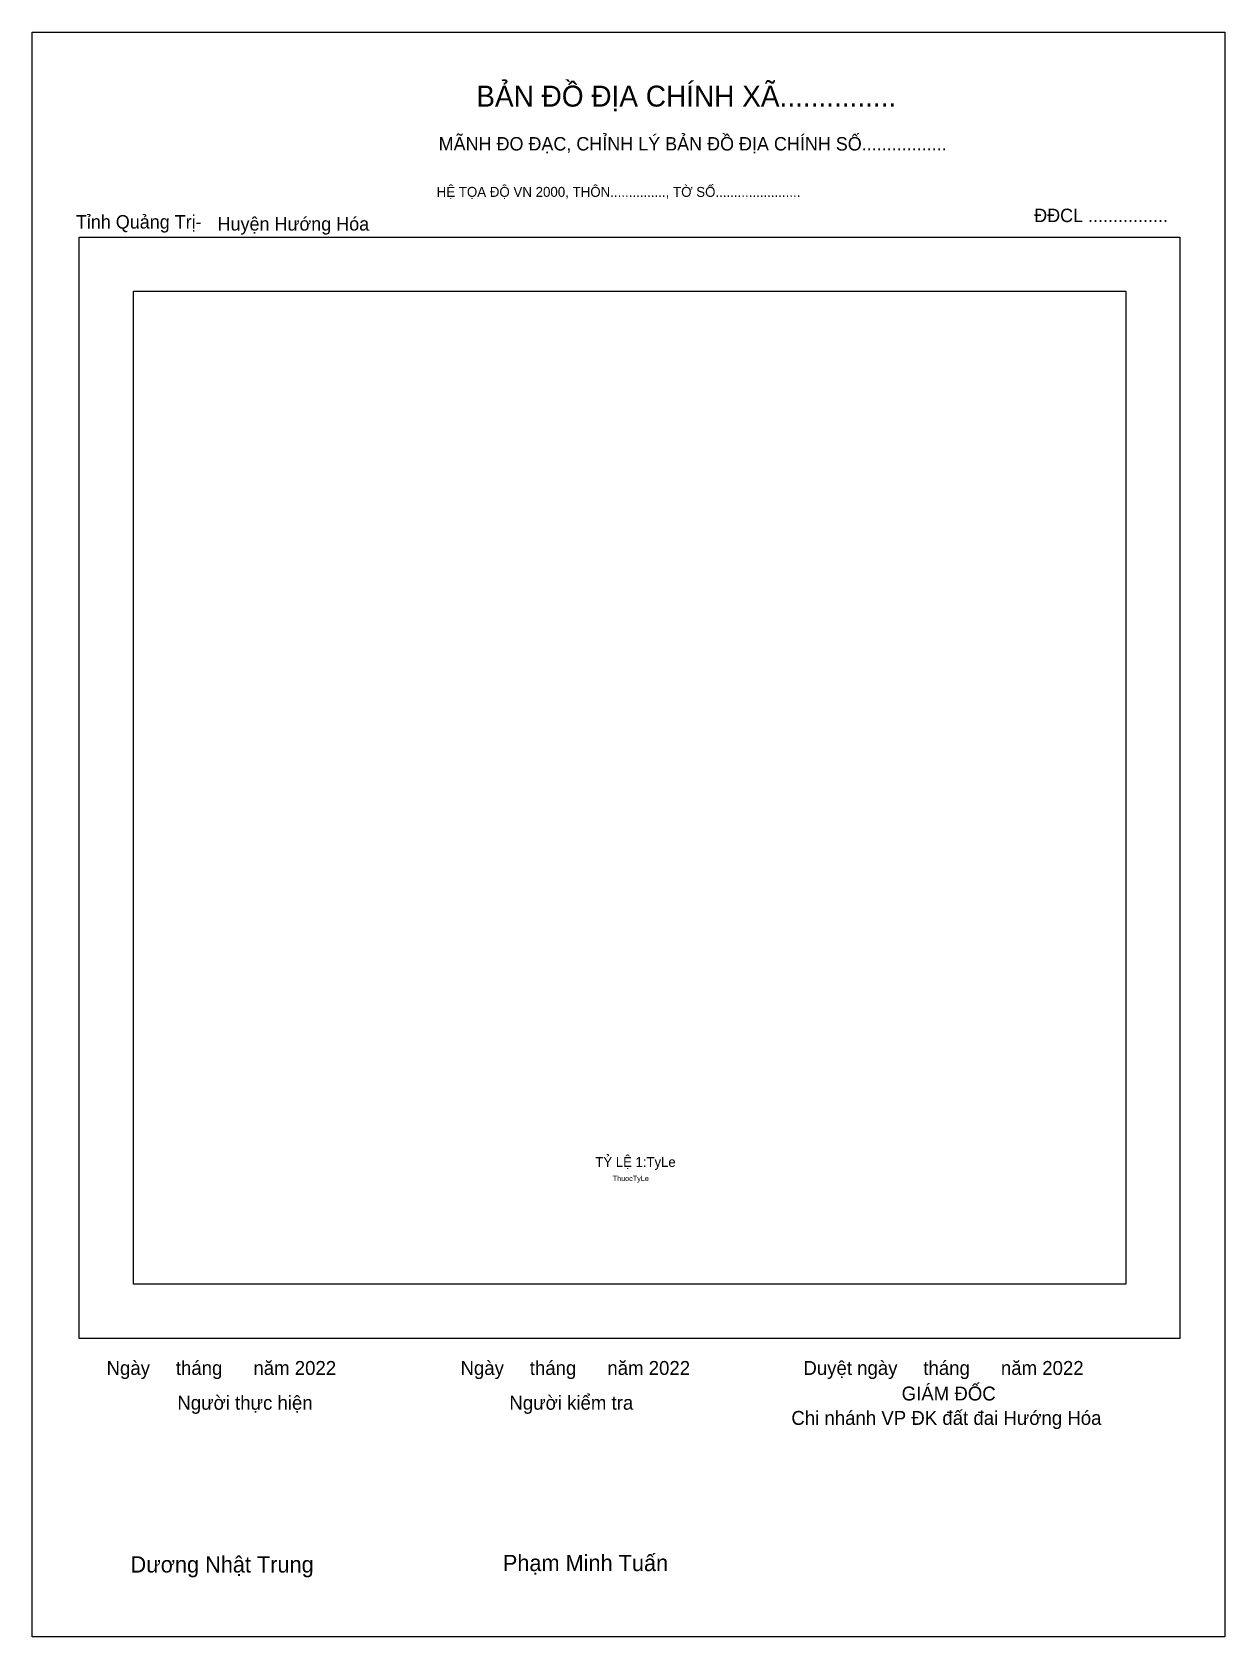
# Model space of a CAD drawing. Extents: x 1962 to 2175, y 1952 to 2239.
import ezdxf

# ---------------------------------------------------------------- set-up
doc = ezdxf.new("R2010")
doc.units = 0
for name, color, linetype in [('Level 15', 7, 'Continuous'), ('Level 6', 7, 'Continuous'), ('Level 62', 7, 'Continuous'), ('Level 63', 7, 'Continuous'), ('Level 9', 7, 'Continuous')]:
    doc.layers.add(name, color=color, linetype=linetype)

msp = doc.modelspace()

# ---------------------------------------------------------------- linework, layer by layer
at = {"layer": 'Level 15'}
msp.add_lwpolyline([(1962.14, 2239.32), (2175.5, 2239.32), (2175.5, 1952.4), (1962.14, 1952.4)], close=True, dxfattribs=at)
at = {"layer": 'Level 62'}
msp.add_lwpolyline([(1980.26, 2192.98), (2157.77, 2192.98), (2157.77, 2015.47), (1980.26, 2015.47)], close=True, dxfattribs=at)
at = {"layer": 'Level 63'}
msp.add_lwpolyline([(1970.57, 2202.67), (2167.46, 2202.67), (2167.46, 2005.78), (1970.57, 2005.78)], close=True, dxfattribs=at)

# ---------------------------------------------------------------- texts
at = {"layer": 'Level 6'}
msp.add_text('TỶ LỆ 1:TyLe', height=1.7579, dxfattribs=at).set_placement((2062.89, 2036.43))
at = {"layer": 'Level 63'}
for s, height, p in [('BẢN ĐỒ ĐỊA CHÍNH XÃ...............', 3.7437, (2041.59, 2226)), ('MÃNH ĐO ĐẠC, CHỈNH LÝ BẢN ĐỒ ĐỊA CHÍNH SỐ.................', 2.4022, (2034.86, 2218.15)), ('HỆ TỌA ĐỘ VN 2000, THÔN..............., TỜ SỐ.......................', 1.7782, (2034.5, 2209.86)), ('ThuocTyLe', 0.938, (2065.98, 2033.9)), ('Ngày     tháng      năm 2022', 2.4883, (1975.46, 1999.24)), ('Ngày     tháng      năm 2022', 2.4883, (2038.77, 1999.24)), ('Duyệt ngày     tháng      năm 2022', 2.4883, (2100.1, 1999.24)), ('GIÁM ĐỐC', 2.488, (2117.68, 1994.67)), ('Người thực hiện', 2.4883, (1988.12, 1993.02)), ('Người kiểm tra', 2.4883, (2047.51, 1993.02)), ('Chi nhánh VP ĐK đất đai Hướng Hóa', 2.4883, (2097.95, 1990.31)), ('Dương Nhật Trung', 2.9024, (1979.75, 1963.91)), ('Phạm Minh Tuấn', 2.9024, (2046.35, 1964.17))]:
    msp.add_text(s, height=height, dxfattribs=at).set_placement(p)
at = {"layer": 'Level 9'}
for s, p in [('Tỉnh Quảng Trị-', (1969.97, 2204.19)), ('Huyện Hướng Hóa', (1995.32, 2203.83)), ('ĐĐCL ................', (2141.38, 2205.35))]:
    msp.add_text(s, height=2.4022, dxfattribs=at).set_placement(p)

doc.saveas('drawing.dxf')
